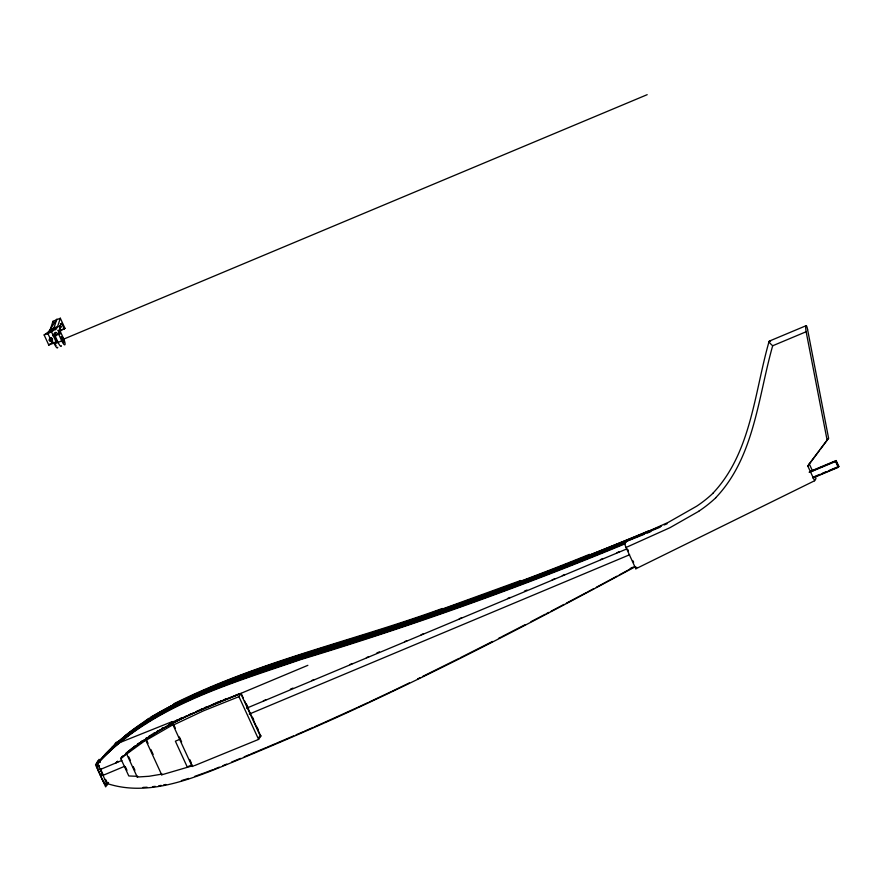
<?xml version="1.0" encoding="UTF-8"?>
<svg xmlns="http://www.w3.org/2000/svg" width="883" height="883" viewBox="0 0 883 883"><rect width="100%" height="100%" fill="white"/><g stroke="black" fill="none" stroke-linecap="round" stroke-linejoin="round"><path stroke-width="1.32" d="M98.808 765.484L99.404 766.841M101.777 775.23L101.07 773.872L101.655 775.307M105.232 779.38L105.828 780.815M105.949 780.738L105.794 780.108M55.739 335.143L55.11 334.16M769.049 341.566A5.254 1.402 40 0 0 772.691 345.717C758.111 396.964 754.402 457.35 715.672 497.78M64.382 329.26L61.678 323.388L59.889 326.147L60.386 331.677L63.433 338.288A5.728 1.28 67.3 0 1 64.967 344.723A5.728 1.28 67.3 0 1 61.766 340.871L58.72 334.26L55.839 332.427L54.051 335.187L56.755 341.07L56.159 341.997L48.797 345.076L44.15 334.955L49.062 331.456A40.905 9.172 67.3 0 0 50.265 329.591L52.969 321.313L60.331 318.233L64.978 328.344L59.79 331.191M56.655 319.767L53.94 328.046A40.905 9.172 67.3 0 1 52.737 329.911L47.825 333.421L52.483 343.531L53.079 342.615M44.15 334.955L51.501 331.876L56.413 328.377A40.905 9.172 67.3 0 0 57.616 326.511L60.331 318.233M55.375 329.789L56.059 328.929M47.384 333.796L56.931 319.039M52.66 330.617L52.759 328.884M48.797 345.076L49.856 343.962M54.404 336.776L55.872 334.502M635.594 566.533C536.687 620.054 436.853 672.084 334.381 718.497C294.514 736.345 254.282 753.365 213.841 769.855C180.275 783.033 142.461 795.384 106.7 783.387L97.572 763.541C119.47 734.203 153.885 716.51 185.86 700.385C243.267 673.751 304.282 656.345 364.436 637.217C464.767 605.606 562.924 567.559 660.02 527.217M105.298 754.181C182.913 680.219 295.606 662.603 393.145 627.383A2832.554 2728.536 32.9 0 0 451.456 607.559L551.29 570.484L661.433 526.113M111.81 747.482C156.931 704.822 218.476 684.877 275.761 664.281C401.798 625.517 526.5 582.327 648.067 531.113L647.592 531.853M124.547 766.334L102.925 775.395L100.221 769.512L100.817 768.596M124.845 735.914C169.779 699.623 226.512 681.212 280.286 662.184C384.546 629.866 488.244 595.462 589.425 554.369L588.939 555.109M102.925 775.395L103.521 774.468M137.318 776.312L128.786 775.969L120.839 758.707L122.538 756.256M106.7 783.387L107.174 782.647L106.037 780.175M148.057 743.365L146.357 739.689L145.883 740.418L161.699 774.821L162.174 774.082L149.006 776.278L137.229 777.04L126.655 754.038L127.13 753.309L120.839 758.707M108.521 782.459L105.662 786.885L95.519 764.833L99.095 759.303L100.221 761.753M173.41 704.491L173.885 703.751C259.238 661.301 353.079 640.87 442.295 608.486L441.809 609.226C344.823 645.065 240.706 664.822 150.552 717.283M137.229 777.04L137.704 776.3M193.664 765.925L192.13 766.477L173.112 725.142L173.587 724.402L175.32 728.155M192.13 766.477L192.604 765.738M173.112 725.142L203.355 710.892L238.951 696.654L241.092 693.332L243.344 698.221M194.58 765.594L258.609 739.413L260.993 735.716M625.319 543.498L625.131 543.773C518.95 587.758 410.595 626.323 300.606 659.634C229.083 684.259 150.607 706.201 97.572 763.541M625.617 542.25A4.912 1.104 67.3 0 0 624.601 542.868A4.912 1.104 67.3 0 0 626.025 547.482L635.826 568.795L636.809 567.272M635.826 568.795L814.59 480.76L807.824 466.058L809.17 463.983M807.824 466.058L828.585 438.211L807.581 329.536M814.59 480.76L816.013 478.542L815.175 476.71M810.108 472.129L835.55 461.467L836.146 460.54L838.85 466.423L838.254 467.35L812.813 478.001M818.927 451.025L809.258 463.84L812.636 471.191M820.13 449.425L828.585 438.211M99.006 761.323C174.183 683.707 289.69 665.749 387.306 630.451A2840.887 2736.56 32.9 0 0 453.752 607.89L538.487 576.533L644.568 534.16M98.521 762.062C158.598 698.31 247.847 677.051 327.968 649.844M98.046 762.802C151.081 705.462 229.558 683.53 301.081 658.895C410.628 625.716 518.575 587.35 624.336 543.553M712.934 493.2C751.312 452.67 754.435 392.229 769.159 341.18L805.925 325.772M120.607 758.464L123.212 756.135M121.799 757.228L122.858 756.278M121.313 757.967L135.839 745.782M125.761 753.442L126.578 752.746M126.699 752.636L128.554 751.091M126.092 753.486L127.814 752.051M125.861 753.85L128.686 751.334M126.655 754.038L146.357 739.689M129.172 750.583L129.79 750.086M128.443 751.709L129.315 751.003M129.547 750.638L132.185 748.552M130.419 749.59L132.284 748.1M129.944 750.671C162.925 724.866 201.986 708.442 240.849 693.707L260.518 736.455L258.785 737.184M133.554 747.128L135.386 745.727M133.068 747.868L134.911 746.466M135.596 746.146L158.73 730.925M137.24 744.358L139.106 743M137.693 744.413L144.448 739.689M140.993 741.654L141.964 740.969M698.795 511.279L669.866 527.747L626.025 547.482M145.905 738.287L146.898 737.625M145.43 739.027L152.582 734.413M145.883 740.418L173.587 724.402M148.896 736.323L149.933 735.649M150.971 734.987L152.019 734.336M148.896 718.309L145.154 721.102L146.302 723.585M153.057 733.685L154.106 733.033M153.631 733.773L156.788 731.852M157.262 731.113L158.355 730.462M157.869 731.201L164.448 727.404M159.812 730.285L166.457 726.521M161.622 728.541L162.726 727.912M165.551 726.786L166.699 726.157M631.665 567.725L632.371 567.339M634.689 566.544L629.06 569.612M167.847 725.528L175.96 721.212M167.604 725.892L178.134 720.351M630.252 568.497L630.959 568.111M626.919 570.782L619.237 574.954M627.636 570.396L628.354 570.01M617.029 576.146L596.334 587.272M169.47 724.159L170.618 723.541M587.979 591.731L593.95 588.542M586.787 592.361L566.334 603.177M564.027 604.402L551.18 611.135M546.489 613.597L548.84 612.372M531.014 621.654L545.308 614.215M525.01 624.756L502.118 636.544M176.445 720.473L177.649 719.855M492.46 641.477L460.153 657.824M498.498 638.398L500.904 637.162M177.163 720.594L179.58 719.369M180.066 718.63L181.269 718.022M179.348 719.733L193.035 713.144M458.961 658.431L422.527 676.499M180.794 718.762L183.222 717.559M417.626 678.895L420.076 677.702M409.315 682.934L391.942 691.312M185.695 716.356L186.953 715.749M390.716 691.886L369.149 702.051M189.481 714.546L190.739 713.95M357.725 707.349L367.979 702.603M356.589 707.879L324.458 722.404M195.618 711.952L196.92 711.367M197.163 710.992L198.476 710.407M198.233 710.771L202.185 709.016M314.348 726.875L323.344 722.901M201.103 709.226L202.417 708.652M304.492 731.179L313.123 727.415M203.498 708.442L204.823 707.868M205.055 707.493L206.423 706.908M296.07 734.833L303.288 731.709M206.181 707.272L224.216 699.822M293.686 735.859L276.191 743.343M267.085 747.195L275.054 743.817M259.238 750.495L265.971 747.658M60.298 323.962L61.678 323.388M50.265 329.591L57.616 326.511M52.538 329.238L53.455 328.851M54.371 328.465L55.298 328.079M58.51 326.732L59.889 326.147M49.062 331.456L56.413 328.377M60.386 330.264L61.302 329.878L60.706 330.805L59.625 328.454M62.218 329.502L64.978 328.344M54.459 333.001L55.839 332.427M58.775 332.35L60.386 331.677M52.671 335.772L54.051 335.187M54.349 336.081L58.72 334.26M50.773 343.575L52.152 343.001M55.375 341.644L56.755 341.07M62.053 338.862L63.433 338.288M61.457 340.054L647.184 94.68M53.642 342.295L54.404 343.951L61.766 340.871M772.669 345.772L806.146 331.743L827.161 440.418M126.137 737.691L115.85 742.537L114.426 744.744L172.295 721.577L171.821 722.316L307.858 665.329M624.711 541.963L668.276 522.361L696.665 506.202A129.448 124.691 32.9 0 0 712.978 493.255M290.375 689.182L292.913 688.111M376.875 652.945L379.425 651.875M524.458 591.113L526.996 590.054M810.704 471.202L836.146 460.54M115.783 762.658L118.322 761.587M263.355 700.837L265.904 699.766M311.699 680.583L314.249 679.513M349.867 664.59L352.405 663.53M366.401 657.669L368.951 656.599M404.569 641.676L407.118 640.605M421.114 634.745L423.652 633.685M459.27 618.762L461.82 617.692M507.615 598.508L510.164 597.438M552.151 579.855L554.69 578.784M562.328 575.595L564.866 574.524M600.495 559.601L603.034 558.531M617.029 552.67L619.568 551.61M809.126 472.195L835.848 461.003L838.552 466.886L813.111 477.548M100.221 769.512L121.843 760.451M246.523 708.221L626.908 548.873M180.397 739.093L175.375 741.19L187.218 766.919L192.229 764.81M813.409 477.085L819.766 474.414M822.316 473.354L826.124 471.754M828.673 470.683L838.85 466.423M249.227 714.104L629.612 554.756M250.507 754.17L258.112 750.969M244.205 756.808L249.238 754.7M664.237 524.944L667.073 523.774M647.107 533.133L650.848 531.566M231.677 762.051L240.43 758.387M213.233 704.016L214.602 703.453M222.969 765.638L226.699 764.104M215.971 702.879L218.796 701.731M625.219 542.626C529.955 581.698 433.321 617.581 334.823 647.703M220.209 701.157L221.622 700.583M626.091 542.294L564.425 567.007L486.643 596.599M214.315 769.126L219.26 767.128M224.448 699.457L225.871 698.895M225.629 699.259L228.509 698.133M229.966 697.57L235.805 695.318M205.706 772.437L213.09 769.59M236.048 694.954L237.516 694.402M237.273 694.766L240.507 693.552M238.973 693.85L239.569 693.63M204.492 772.89L194.735 776.367M192.185 765.892L161.699 774.821M464.138 604.756L405.176 625.153L352.692 642.107M441.809 609.226L520.705 580.539L520.23 581.279L521.367 583.762M301.567 658.155L341.887 645.495M181.423 780.605L188.664 778.409M163.521 784.987L165.905 784.468M54.382 335.97L55.706 335.264L56.07 335.794M158.808 785.771L161.17 785.384M152.538 786.654L155.265 786.356M143.024 787.415L147.086 787.239M54.293 334.116L55.53 334.569M54.591 335.143L53.41 334.227M53.123 334.569L55.044 335.794L58.079 342.405A5.728 1.28 67.3 0 0 61.424 345.772M98.918 765.384L99.326 766.036M835.55 461.467L838.254 467.35M627.747 549.458L628.409 550.882M632.979 560.837L633.641 562.261M246.39 703.961L248.631 708.85M252.571 717.393L253.686 719.844M257.063 727.173L258.189 729.612M244.459 700.66L260.761 736.091M238.951 696.654L258.609 739.413M52.969 321.313L53.587 322.637M51.501 331.876L56.159 341.997M51.556 337.748L52.505 339.812M50.916 337.902L52.538 341.434M179.359 736.93L181.655 741.941M189.724 759.479L191.456 763.232M150.872 749.512L153.134 754.424M128.797 756.941L130.463 760.572M133.256 766.621L134.922 770.252M125.287 766.599L126.986 770.296M100.519 769.049L102.682 773.762M57.748 347.251A5.728 1.28 67.3 0 1 54.404 343.951M56.115 345.529A3.267 0.728 67.3 0 1 55.585 344.889M55.154 344.182A3.267 0.728 67.3 0 1 54.647 343.134M52.55 340.076A1.634 1.578 32.9 0 1 50.265 340.054A1.634 1.578 32.9 0 1 50.21 337.792M59.58 325.65A1.634 1.578 32.9 0 1 59.558 328.653M61.225 326.335A1.634 1.578 32.9 0 1 59.536 327.792M56.104 334.668A1.6 1.523 5.2 0 1 54.691 335.242M56.082 334.403A1.634 1.578 32.9 0 1 54.139 334.204M806.157 331.732A4.989 0.905 81.2 0 1 805.804 326.004M806.444 325.816A4.989 0.905 81.2 0 1 807.603 329.491M769.579 340.959A5.254 1.402 40 0 1 770.583 341.268M715.727 497.824A134.348 129.415 32.9 0 1 698.751 511.235M107.748 782.901A12.274 2.748 67.3 0 1 99.713 773.861A12.274 2.748 67.3 0 1 99.382 762.614M108.179 782.846A8.179 1.832 67.3 0 1 108.046 783.199M106.854 785.042A8.179 1.832 67.3 0 1 102.273 779.534M98.896 772.183A8.179 1.832 67.3 0 1 96.711 762.989M97.903 761.146A8.179 1.832 67.3 0 1 100.099 762.47M115.828 763A171.092 164.812 32.9 0 1 117.715 761.168M58.146 330.264C60.099 338.277 61.667 331.765 58.146 330.264M61.357 338.233A3.267 0.728 67.3 0 0 63.841 342.604A3.267 0.728 67.3 0 0 62.594 337.902A3.267 0.728 67.3 0 0 61.357 338.233M49.36 340.551A1.634 1.578 32.9 0 0 52.163 340.75A1.634 1.578 32.9 0 0 50.85 338.266A1.634 1.578 32.9 0 0 49.36 340.551"/></g></svg>
